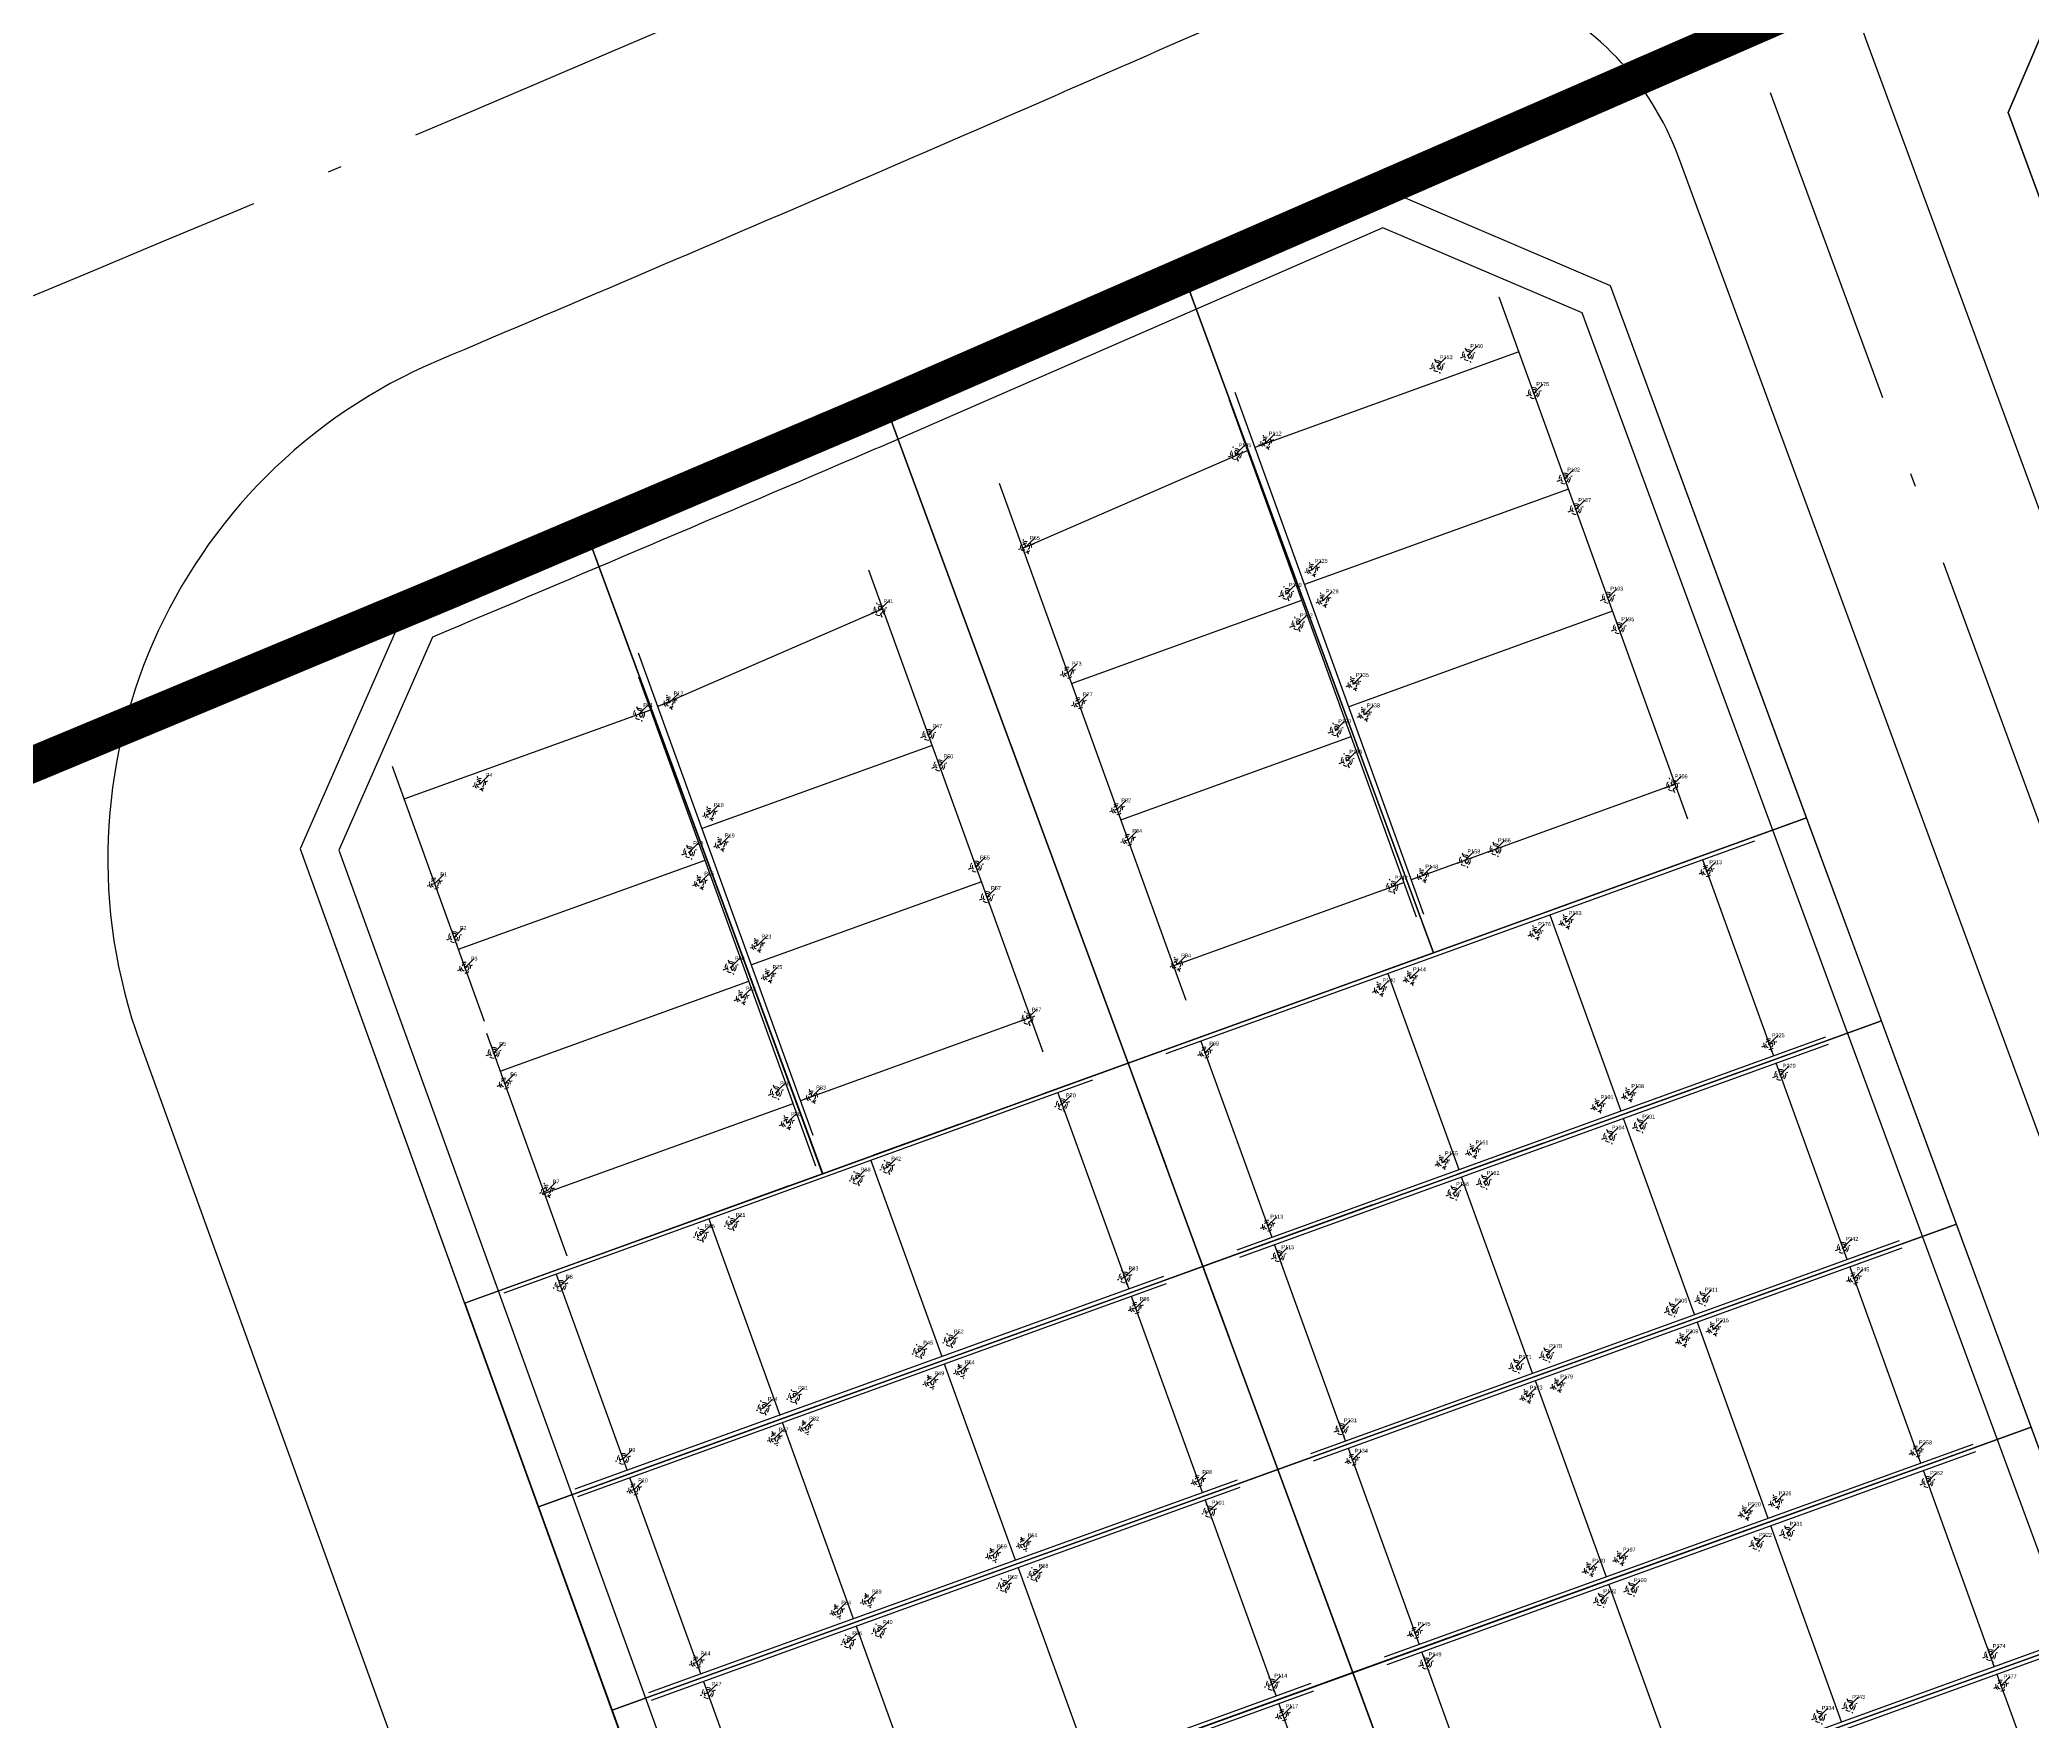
# Model space of a CAD drawing. Header units: millimetres. Extents: x 567980 to 569430, y 2065777 to 2066666.
# Drawn here: x 568618.1 to 568673.3, y 2066411.8 to 2066458.4 of the extents above; entities that cross this region are included whole.
import ezdxf
from ezdxf.enums import TextEntityAlignment as Align
from ezdxf.xclip import XClip

# ---------------------------------------------------------------- set-up
doc = ezdxf.new("R2010")
doc.units = ezdxf.units.MM
for name, pattern in [('ACAD_ISO10W100', [18.5, 12, -3, 0.5, -3]), ('CENTER', [3, 1.5, -0.5, 0.5, -0.5]), ('CENTER2', [1.125, 0.75, -0.125, 0.125, -0.125]), ('HIDDEN', [0.75, 0.5, -0.25]), ('Xref Grid (A1)$0$CENTER2', [1.125, 0.75, -0.125, 0.125, -0.125])]:
    doc.linetypes.add(name, pattern=pattern)
for name, color, linetype in [('01.AXIS', 160, 'CENTER2'), ('13.BEAM', 8, 'Continuous'), ('BoThamCo', 94, 'Continuous'), ('CDC.01.AXIS', 160, 'CENTER2'), ('ChiaLo', 128, 'CENTER'), ('datOlienke', 42, 'Continuous'), ('LogDg', 7, 'Continuous'), ('LoLK', 6, 'Continuous'), ('RANHGIOI', 2, 'HIDDEN'), ('TimDg', 222, 'Continuous'), ('ViaHeS', 32, 'Continuous'), ('Xref Grid (A1)$0$01.AXIS', 160, 'Xref Grid (A1)$0$CENTER2')]:
    doc.layers.add(name, color=color, linetype=linetype)
for name, color, linetype, lineweight in [('A-KY HIEU', 34, 'Continuous', 20), ('A-NET THAY', 125, 'Continuous', 18), ('A-TUONG', 255, 'Continuous', 35), ('boDnv', 54, 'Continuous', 25), ('E- RANH GIOI', 1, 'CENTER', 13), ('kata_text', 254, 'Continuous', 30)]:
    doc.layers.add(name, color=color, linetype=linetype, lineweight=lineweight)
doc.styles.add('kata_dim', font='vnrms.shx', dxfattribs={"width": 0.66, "oblique": 7})
doc.styles.add('kata_text', font='arial.ttf', dxfattribs={"width": 0.8})
doc.styles.add('rms', font='romans.shx', dxfattribs={"width": 0.7, "bigfont": 'vns.shx'})
doc.linetypes.add('ADL', pattern='A,0.125,-0.15,["++",rms,S=0.5,R=0,X=0,Y=-0.2245],-1.35,1.125', length=2.75)
doc.dimstyles.new('kata_dim_iso', dxfattribs={"dimtxt": 2.5, "dimasz": 1.5, "dimexe": 1.5, "dimexo": 2.5, "dimtad": 1, "dimdec": 0, "dimzin": 0, "dimdsep": 46, "dimtxsty": 'kata_dim', "dimblk": 'kata_block_ArchTick', "dimcen": 0.09, "dimdle": 1.2, "dimclrd": 8, "dimclre": 8, "dimclrt": 3, "dimadec": 0, "dimazin": 0, "dimtfac": 1, "dimtdec": 0, "dimtix": 1, "dimtofl": 0, "dimtmove": 0, "dimatfit": 3, "dimfxl": 3.75, "dimfxlon": 1, "dimtolj": 1, "dimtzin": 0, "dimarcsym": 0})

# ---------------------------------------------------------------- blocks, each defined once
blk = doc.blocks.new('NEN')
at = {"layer": 'boDnv', "color": 10, "linetype": 'ADL', "ltscale": 0.25}
blk.add_lwpolyline([(-56.445, 75.304, -0.001833), (-68.512, 70.181), (-71.102, 64.281), (-45.209, -7.309), (-39.721, -9.671), (-12.936, 1.999), (-10.394, 7.957), (-36.646, 79.167), (-42.166, 81.522), (-54.75, 76.037, -0.001474)], format="xyb", close=True, dxfattribs=at)
at = {"layer": 'BoThamCo'}
blk.add_lwpolyline([(-87.84, 49.551), (-67.003, -8.061, 1), (-63.711, -6.871), (-84.549, 50.741, 0.9989)], format="xyb", close=True, dxfattribs=at)
at = {"layer": 'ChiaLo', "ltscale": 5}
for points in [[(-47.688, 80.206), (-40.767, 61.434)], [(-55.952, 76.605), (-25.954, -4.764)], [(-64.24, 73.068), (-57.694, 55.312)], [(-30.423, 65.176), (-67.611, 51.725)], [(-28.347, 59.546), (-65.571, 46.083)], [(-26.272, 53.916), (-63.53, 40.441)], [(-24.196, 48.287), (-61.489, 34.798)], [(-22.121, 42.657), (-59.449, 29.156)]]:
    blk.add_lwpolyline(points, dxfattribs=at)
at = {"layer": 'datOlienke'}
blk.add_lwpolyline([(116.629, 151.829), (123.449, 149.355), (136.893, 122.474), (134.546, 116.004), (-8.125, 53.816), (-14.438, 56.509), (-24.839, 84.72), (-21.985, 91.41)], close=True, dxfattribs=at)
blk.add_lwpolyline([(-56.839, 76.223, -0.001888), (-69.267, 70.948), (-72.179, 64.317), (-46.002, -8.056), (-39.718, -10.761), (-12.172, 1.241), (-9.318, 7.93), (-35.857, 79.917), (-42.17, 82.611), (-55.15, 76.953, -0.001474)], format="xyb", close=True, dxfattribs=at)
at = {"layer": 'LogDg'}
for points in [[(34.296, -348.766, -0.124666), (14.114, -339.771, 0.262937), (-5.331, -336.771, -0.009345), (-40.959, -349.473), (-145.868, -384.68, 0.405257), (-155.456, -403.235), (-146.557, -432.72), (-158.046, -436.187), (-166.572, -407.936, 0.423227), (-185.704, -398.049), (-272.077, -427.035, 0.40652), (-277.181, -436.964), (-262.947, -483.397), (-271.552, -486.035), (-285.593, -440.232, 0.421949), (-295.787, -434.992), (-422.26, -477.436, 0.346831), (-427.684, -485.726), (-426.662, -497.249, 0.109851), (-417.21, -527.045), (-422.398, -530.058, -0.109851), (-432.639, -497.779), (-433.194, -491.512, 0.484967), (-443.708, -484.634), (-484.199, -498.222, 0.36701), (-492.228, -511.51), (-484.402, -560.012), (-490.326, -560.967), (-497.433, -516.92, 0.457512), (-512.889, -507.388), (-525.337, -511.314, 0.375227), (-533.554, -524.795, 0.049445), (-523.248, -562.118), (-518.404, -576.577), (-525.515, -578.96), (-530.307, -564.659, -0.044276), (-540.221, -530.036, 0.448349), (-555.614, -520.863), (-568.853, -525.038), (-576.072, -502.149), (-552.391, -494.681, 0.333336), (-544.003, -482.976), (-545.865, -397.305, 0.120559), (-569.998, -307.198), (-621.979, -219.712, 0.334943), (-635.359, -214.239), (-686.931, -227.855), (-689.803, -216.977), (-647.957, -205.93, 0.498191), (-640.704, -188.198), (-654.378, -165.183, -0.144979), (-668.853, -108.061), (-659.845, 118.23, 0.428088), (-671.924, 130.707), (-689.222, 130.58), (-689.305, 141.83), (-670.344, 141.969, 0.400474), (-658.442, 153.492), (-657.828, 168.904), (-656.06, 189.374), (-648.588, 188.728), (-650.341, 168.432), (-650.889, 154.678, 0.425345), (-638.921, 142.201), (-621.613, 142.328, 0.402651), (-609.707, 153.94), (-609.387, 163.859, -0.019867), (-608.227, 179.942), (-606.8, 192.652), (-600.838, 191.983), (-602.264, 179.273, 0.019867), (-603.39, 163.665), (-603.676, 154.802, 0.425871), (-591.594, 142.415), (-548.362, 142.733), (-548.28, 131.483), (-592.887, 131.155, 0.401789), (-604.791, 119.578), (-607.754, 35.571, -0.005984), (-607.983, 30.718, 0.462462), (-599.177, 22.287), (-555.377, 26.801), (-554.762, 20.832), (-603.242, 15.836, 0.355613), (-610.381, 8.689), (-613.794, -24.838, 0.475348), (-605.015, -33.606), (-508.268, -23.636, 0.016072), (-476.806, -19.368, 0.37392), (-470.138, -11.259), (-470.705, 9.348), (-464.707, 9.513), (-464.235, -7.648, 0.461916), (-454.747, -15.288), (-421.581, -8.993, 0.020567), (-382.015, 0.216), (-299.764, 22.963, 0.415004), (-292.798, 35.293), (-296.969, 50.218), (-285.412, 53.448), (-281.218, 38.439, 0.413423), (-268.921, 31.492), (-169.968, 58.858, 0.427702), (-164.496, 69.052), (-169.623, 84.754), (-163.92, 86.616), (-158.479, 69.956, 0.400853), (-148.742, 64.729), (-123.897, 71.6, 0.437327), (-113.795, 91.173), (-114.462, 93.013), (-128.551, 136.154), (-105.736, 143.605), (-91.769, 100.833), (-90.91, 98.466, 0.429754), (-70.957, 89.772, 0.001079), (-63.934, 92.766, 0.001474), (-62.342, 93.454), (-47.534, 99.909, 0.386536), (-43.126, 109.726), (-48.301, 125.574), (-42.598, 127.436), (-38.076, 113.59, 0.442444), (-27.275, 108.739), (111.617, 169.28, 0.414214), (115.754, 179.811), (109.361, 194.478), (114.861, 196.875), (121.255, 182.208, 0.414214), (131.785, 178.071), (252.97, 230.894), (276.872, 241.312), (291.579, 249.057, 0.419837), (295.267, 261.365), (290.95, 269.196), (301.459, 274.99), (306.058, 266.648, 0.408717), (318.136, 263.031), (326.546, 267.464), (332.148, 256.836), (324.233, 252.656, 0.419466), (320.555, 240.352), (397.092, 101.523, 0.433643), (408.413, 98.649), (440.787, 119.386), (444.023, 114.334), (410.428, 92.813, 0.395048), (407.737, 82.215), (451.056, 3.639, -0.005576), (472.219, -35.781, 0.422017), (490.066, -41.118), (502.995, -33.918), (514.672, -54.886), (500.295, -62.892, 0.404193), (495.052, -80.181), (502.502, -94.711), (491.824, -100.186), (485.095, -87.061, 0.424556), (467.192, -81.64), (316.164, -165.913), (307.211, -171.115, 0.396001), (304.075, -181.611), (326.147, -225.742), (318.098, -229.768), (296.726, -187.038, 0.432664), (285.552, -183.699), (178.072, -246.148, 0.389772), (174.86, -256.488), (194.1, -297.126), (188.677, -299.693), (170.231, -260.733, 0.439085), (158.982, -257.239), (145.496, -265.075, -0.013452), (97.701, -291.151, 0.262926), (86.853, -307.563, -0.162068), (76.015, -333.842, 0.270323), (72.318, -353.653), (79.981, -375.074), (57.383, -383.157), (49.72, -361.737, 0.270325), (34.296, -348.766)], [(-68.344, 77.848, 0.398827), (-76.611, 58.929), (-51.692, -9.967, 0.433046), (-40.973, -14.58), (-10.717, -1.397, 0.39741), (-6.406, 8.704), (-33.979, 83.495, 0.431261), (-44.682, 88.062), (-45.111, 87.874, -0.003775), (-68.344, 77.848)], [(-88.075, 49.466), (-67.238, -8.146, 1), (-63.476, -6.786), (-84.314, 50.826, 1), (-88.074, 49.462)]]:
    blk.add_lwpolyline(points, format="xyb", dxfattribs=at)
for points in [[(-6.653, 51.185), (136.874, 113.746, 0.429738), (140.832, 124.658), (126.05, 154.214, 0.398858), (115.699, 157.969), (-24.481, 96.867, 0.397369), (-28.79, 86.766), (-17.356, 55.751, 0.431261)], [(-73.815, -19.363), (-99.461, 51.545, 0.391769), (-117.565, 60.9), (-143.222, 53.805, 0.43702), (-148.612, 43.373), (-119.894, -36.029, 0.414214), (-109.65, -40.831), (-78.617, -29.607, 0.414214)]]:
    blk.add_lwpolyline(points, format="xyb", close=True, dxfattribs=at)
at = {"layer": 'LoLK'}
for points in [[(-10.525, 96.405), (-21.985, 91.41), (-24.839, 84.72), (-22.757, 79.074), (-6.129, 86.321)], [(-35.857, 79.917), (-42.17, 82.611), (-47.688, 80.206), (-40.767, 61.434), (-30.423, 65.176)], [(-28.347, 59.546), (-30.423, 65.176), (-40.767, 61.434), (-49.231, 58.373), (-47.155, 52.744)], [(-26.272, 53.916), (-28.347, 59.546), (-47.155, 52.744), (-45.08, 47.114)], [(-49.231, 58.373), (-57.694, 55.312), (-67.611, 51.725), (-65.571, 46.083), (-47.155, 52.744)], [(-24.196, 48.287), (-26.272, 53.916), (-45.08, 47.114), (-43.004, 41.484)], [(-47.155, 52.744), (-65.571, 46.083), (-63.53, 40.441), (-45.08, 47.114)], [(-22.121, 42.657), (-24.196, 48.287), (-43.004, 41.484), (-40.929, 35.854)], [(-45.08, 47.114), (-63.53, 40.441), (-61.489, 34.798), (-43.004, 41.484)], [(-20.045, 37.027), (-22.121, 42.657), (-40.929, 35.854), (-38.853, 30.225)], [(-43.004, 41.484), (-61.489, 34.798), (-59.449, 29.156), (-40.929, 35.854)]]:
    blk.add_lwpolyline(points, close=True, dxfattribs=at)
for points in [[(-47.688, 80.206), (-55.15, 76.953, -0.000701), (-55.952, 76.605), (-49.231, 58.373), (-40.767, 61.434)], [(-55.952, 76.605, -0.000774), (-56.839, 76.223, -0.001125), (-64.24, 73.068), (-57.694, 55.312), (-49.231, 58.373)], [(-64.24, 73.068, -0.000763), (-69.267, 70.948), (-72.179, 64.317), (-67.623, 51.721), (-57.694, 55.312)]]:
    blk.add_lwpolyline(points, format="xyb", close=True, dxfattribs=at)
at = {"layer": 'RANHGIOI', "color": 1, "ltscale": 9, "const_width": 1}
blk.add_lwpolyline([(460, -51.299, 0.006594), (435.293, -5.051), (303.078, 234.769), (284.672, 225.077), (-55.993, 76.586), (-56.839, 76.223, -0.005137), (-90.743, 62.093), (-377.217, -17.133, -0.020567), (-418.225, -26.678), (-463.443, -35.259, -0.021218), (-506.422, -41.541), (-623.638, -53.62), (-626.464, -70.884, 0.128574), (-620.42, -135.36), (-615.505, -148.86, 0.039408), (-607.143, -167.188), (-594.172, -190.555), (-547.57, -259.493, -0.11987), (-522.704, -326.397), (-507.917, -451.947), (-504.475, -473.277), (-499.271, -471.636), (-50.48, -321.024, 0.050684), (130.425, -239.135), (301.319, -139.843)], format="xyb", close=True, dxfattribs=at)
at = {"layer": 'RANHGIOI', "color": 5, "ltscale": 20, "const_width": 3}
blk.add_lwpolyline([(77.126, -402.722), (-90.743, 62.093)], dxfattribs=at)
at = {"layer": 'TimDg', "linetype": 'ACAD_ISO10W100', "ltscale": 0.75}
blk.add_lwpolyline([(-618.456, -41.023), (-507.652, -29.604, 0.021218), (-465.681, -23.47), (-420.462, -14.888, 0.020567), (-380.415, -5.567), (-94.607, 73.475, 0.005041), (-61.569, 87.252, 0.001474), (-59.945, 87.954), (279.472, 235.9), (307.904, 250.872)], format="xyb", dxfattribs=at)
for points in [[(80.71, -412.741), (34.278, -282.941), (-103.138, 96.993), (-128.229, 173.827)], [(-50.184, 141.003), (-36.235, 98.288), (0, 0)], [(170.944, 74.512), (-58.789, -25.625)], [(-69.233, -184.918), (-156.499, 56.358)]]:
    blk.add_lwpolyline(points, dxfattribs=at)
at = {"layer": 'ViaHeS', "elevation": 0}
blk.add_lwpolyline([(-483.362, -504.27), (-441.21, -490.124), (-436.029, -493.514), (-435.627, -498.044, 0.109851), (-424.993, -531.564), (-414.615, -525.539, -0.109851), (-423.674, -496.984), (-424.342, -489.445), (-420.001, -483.006), (-295.249, -441.14), (-289.043, -444.33), (-275.854, -487.354), (-258.645, -482.078), (-271.972, -438.601), (-268.698, -432.23), (-181.634, -403.012), (-172.975, -407.486), (-163.79, -437.92), (-140.813, -430.986), (-150.211, -399.847), (-145.597, -390.918), (-39.026, -355.153, 0.008545), (-6.235, -343.522, -0.249193), (12.375, -345.964, 0.09975), (30.772, -354.181, -0.256949), (45.215, -366.957), (51.733, -385.178), (85.63, -373.053), (79.112, -354.831, -0.256949), (82.174, -335.793, 0.136918), (92.607, -310.438, -0.249193), (103.308, -295.017, 0.012659), (148.511, -270.262), (162.157, -262.333), (168.62, -264.341), (185.966, -300.977), (196.811, -295.842), (179.033, -258.291), (181.216, -251.26), (287.384, -189.574), (293.944, -191.534), (314.073, -231.781), (330.172, -223.729), (309.538, -182.474), (311.625, -175.49), (319.134, -171.127), (408.277, -121.386), (412.274, -122.589), (434.351, -165.321), (442.347, -161.19), (420.137, -118.201), (421.38, -114.074), (470.335, -86.758), (479.641, -89.576), (486.485, -102.924), (507.841, -91.973), (500.499, -77.654), (503.421, -68.019), (517.591, -60.128), (500.076, -28.676), (486.971, -35.974), (477.625, -33.17, 0.0056), (456.311, 6.536), (412.324, 86.322), (414.12, 93.398), (444.832, 113.071), (439.977, 120.649), (409.766, 101.296), (403.142, 102.978), (327.714, 239.794), (330.524, 249.193), (334.945, 251.528), (323.749, 272.772), (318.926, 270.23), (309.354, 273.096), (306.713, 277.887), (285.696, 266.299), (288.11, 261.921), (285.295, 252.529), (274.271, 246.724), (129.387, 183.571), (122.806, 186.157), (117.612, 198.074), (106.611, 193.279), (111.806, 181.362), (109.22, 174.781), (26.33, 138.65), (-29.869, 114.154), (-36.004, 116.909), (-39.746, 128.368), (-51.153, 124.642), (-47.055, 112.092), (-50.086, 105.341), (-75.921, 94.08), (-84.511, 97.937), (-100.033, 145.467), (-134.254, 134.292), (-118.657, 86.529), (-123.231, 78.009), (-150.258, 70.535), (-156.629, 73.955), (-161.068, 87.547), (-172.475, 83.822), (-168.207, 70.753), (-171.474, 64.667), (-269.546, 37.545), (-275.711, 41.028), (-279.634, 55.063), (-302.748, 48.603), (-298.843, 34.63), (-302.316, 28.482), (-383.614, 5.999, -0.020567), (-422.7, -3.099), (-456.246, -9.465), (-461.296, -5.399), (-461.708, 9.595), (-473.703, 9.265), (-473.239, -7.637), (-478.028, -13.489, -0.015955), (-508.883, -17.667), (-606.147, -27.691), (-610.614, -23.229), (-607.49, 7.461), (-602.01, 12.947), (-554.455, 17.848), (-555.685, 29.785), (-600.448, 25.172), (-605.043, 29.645, 0.007073), (-604.756, 35.466), (-601.912, 116.095), (-594.665, 123.142), (-548.221, 123.483), (-548.421, 150.733), (-593.42, 150.402), (-600.493, 157.35, -0.027886), (-599.283, 178.939), (-597.857, 191.648), (-609.782, 192.987), (-611.208, 180.277, 0.019867), (-612.385, 163.955), (-612.597, 157.389), (-619.823, 150.342), (-639.316, 150.198), (-646.998, 158.133), (-646.598, 168.196), (-644.852, 188.405), (-659.796, 189.697), (-661.572, 169.14), (-662.014, 158.023), (-670.332, 149.97), (-689.364, 149.83), (-689.163, 122.58), (-671.417, 122.71), (-663.736, 114.776), (-672.6, -107.912, 0.144979), (-657.602, -167.099), (-644.687, -188.836), (-648.335, -197.756), (-691.845, -209.242), (-684.889, -235.59), (-633.86, -222.118), (-622.039, -226.953), (-573.255, -309.058, -0.120474), (-549.614, -397.387), (-547.842, -478.902), (-555.298, -489.306), (-577.876, -496.427), (-567.048, -530.76), (-552.743, -526.248), (-543.713, -531.719, 0.042979), (-533.836, -565.928), (-529.071, -580.151), (-514.848, -575.386), (-519.719, -560.846, -0.045576), (-529.315, -527.166), (-523.005, -516.87), (-508.247, -512.215), (-500.456, -517.02), (-493.287, -561.445), (-481.44, -559.534), (-488.883, -513.408), (-483.362, -504.27)], format="xyb", dxfattribs=at)
at = {"layer": 'ViaHeS'}
blk.add_lwpolyline([(116.629, 151.829), (123.449, 149.355), (136.893, 122.474), (134.546, 116.004), (-8.125, 53.816), (-14.438, 56.509), (-24.839, 84.72), (-21.985, 91.41)], close=True, dxfattribs=at)
blk.add_lwpolyline([(-56.839, 76.223, -0.001888), (-69.267, 70.948), (-72.179, 64.317), (-46.002, -8.056), (-39.718, -10.761), (-12.172, 1.241), (-9.318, 7.93), (-35.857, 79.917), (-42.17, 82.611), (-55.15, 76.953, -0.001474)], format="xyb", close=True, dxfattribs=at)
blk = doc.blocks.new('NEN IO1')
at = {"layer": 'datOlienke'}
blk.add_lwpolyline([(-82.941, 18.475, -0.001888), (-82.207, 4.994), (-76.962, 0), (0, 0), (4.681, 4.99), (2.763, 34.975), (-2.556, 39.934), (-79.278, 39.462), (-83.958, 34.441), (-83.053, 20.312, -0.001474)], format="xyb", close=True, dxfattribs=at)
at = {"layer": 'LoLK'}
for points in [[(-79.278, 39.462), (-83.958, 34.441), (-83.574, 28.435), (-63.567, 28.559), (-63.567, 39.559)], [(-57.567, 39.596), (-63.567, 39.559), (-63.567, 28.559), (-63.567, 19.558), (-57.567, 19.595)], [(-51.567, 39.633), (-57.567, 39.596), (-57.567, 19.595), (-51.567, 19.632)], [(-45.567, 39.67), (-51.567, 39.633), (-51.567, 19.632), (-45.567, 19.669)], [(-39.567, 39.707), (-45.567, 39.67), (-45.567, 19.669), (-39.567, 19.706)], [(-33.567, 39.744), (-39.567, 39.707), (-39.567, 19.706), (-33.567, 19.743)], [(-63.567, 19.558), (-63.567, 10.558), (-63.567, 0.012), (-57.567, 0.012), (-57.567, 19.595)], [(-57.567, 19.595), (-57.567, 0.012), (-51.567, 0.012), (-51.567, 19.632)], [(-51.567, 19.632), (-51.567, 0.012), (-45.567, 0.012), (-45.567, 19.669)], [(-45.567, 19.669), (-45.567, 0.012), (-39.567, 0.012), (-39.567, 19.706)]]:
    blk.add_lwpolyline(points, close=True, dxfattribs=at)
for points in [[(-83.574, 28.435), (-83.053, 20.312, -0.000701), (-82.998, 19.439), (-63.567, 19.558), (-63.567, 28.559)], [(-82.998, 19.439, -0.000774), (-82.941, 18.475, -0.001125), (-82.491, 10.442), (-63.567, 10.558), (-63.567, 19.558)], [(-82.491, 10.442, -0.000763), (-82.207, 4.994), (-76.962, 0), (-63.567, 0), (-63.567, 10.558)]]:
    blk.add_lwpolyline(points, format="xyb", close=True, dxfattribs=at)
blk = doc.blocks.new('A$C758D662A')
at = {"linetype": 'HIDDEN', "ltscale": 500}
for radius in [300, 200]:
    blk.add_circle((0, 0), radius, dxfattribs=at)
at = {"layer": 'CDC.01.AXIS', "ltscale": 200}
for p, q in [((437, 0), (-437, 0)), ((0, 437), (0, -437))]:
    blk.add_line(p, q, dxfattribs=at)
blk = doc.blocks.new('A3 - 2')
at = {"layer": '01.AXIS', "ltscale": 500}
for p, q in [((0.11, -1.086), (0.11, -15.297)), ((6.89, -1.086), (6.89, -15.297)), ((6.95, -2.11), (0.11, -2.11)), ((6.89, -6.11), (0.11, -6.11)), ((6.89, -10.13), (0.11, -10.13))]:
    blk.add_line(p, q, dxfattribs=at)
blk.add_lwpolyline([(6.89, -14.153), (0.11, -13.724)], dxfattribs=at)
at = {"yscale": 0.0005, "zscale": 0.0005}
for p, xscale in [((0.45, -2.11), 0.0005), ((6.8, -2.11), -0.0005), ((0.45, -5.66), 0.0005), ((6.89, -5.66), -0.0005), ((0.45, -6.56), 0.0005), ((6.89, -6.56), -0.0005), ((0.45, -9.54), 0.0005), ((6.89, -9.54), -0.0005), ((0.45, -10.44), 0.0005), ((6.89, -10.44), -0.0005), ((0.45, -13.725), 0.0005), ((6.79, -14.15), -0.0005)]:
    blk.add_blockref('A$C758D662A', p, dxfattribs=dict(at, xscale=xscale))
blk = doc.blocks.new('A7 - 2')
at = {"layer": '01.AXIS', "ltscale": 500}
for p, q in [((0.11, -1.086), (0.11, -16.466)), ((7.89, -1.086), (7.89, -16.466)), ((7.95, -2.11), (0.11, -2.11)), ((7.89, -7.21), (0.11, -7.21)), ((7.89, -10.81), (0.11, -10.81)), ((7.89, -14.85), (0.11, -14.85))]:
    blk.add_line(p, q, dxfattribs=at)
at = {"layer": '13.BEAM', "ltscale": 500}
blk.add_line((0.558, -15.011), (0.557, -15.011), dxfattribs=at)
at = {"yscale": 0.0005, "zscale": 0.0005}
for p, xscale in [((0.45, -2.11), 0.0005), ((7.8, -2.11), -0.0005), ((7.89, -6.71), -0.0005), ((7.89, -7.61), -0.0005), ((0.45, -10.22), 0.0005), ((7.89, -10.22), -0.0005), ((0.45, -11.12), 0.0005), ((7.89, -11.12), -0.0005), ((7.89, -13.64), -0.0005), ((0.45, -14.873), 0.0005)]:
    blk.add_blockref('A$C758D662A', p, dxfattribs=dict(at, xscale=xscale))
for p, xscale, rotation in [((1.69, -2.11), -0.0005, 90), ((2.59, -2.11), -0.0005, 90), ((0.45, -6.86), 0.0005, 90.00000000000001), ((0.45, -7.76), 0.0005, 90.00000000000001), ((5.63, -15.25), -0.0005, 90), ((6.53, -15.25), -0.0005, 90)]:
    blk.add_blockref('A$C758D662A', p, dxfattribs=dict(at, xscale=xscale, rotation=rotation))
blk = doc.blocks.new('A3.1 - 2')
at = {"layer": '01.AXIS', "ltscale": 500}
for p, q in [((0.11, -1.086), (0.11, -16.322)), ((6.89, -1.086), (6.89, -16.322)), ((6.94, -2.11), (0.11, -2.11)), ((6.89, -6.41), (0.11, -6.41)), ((6.89, -10.43), (0.11, -10.43))]:
    blk.add_line(p, q, dxfattribs=at)
blk.add_lwpolyline([(6.89, -14.41), (0.11, -14.84)], dxfattribs=at)
at = {"yscale": 0.0005, "zscale": 0.0005}
for p, xscale in [((0.45, -2.11), 0.0005), ((6.79, -2.11), -0.0005), ((0.45, -5.82), 0.0005), ((6.89, -5.82), -0.0005), ((0.45, -6.72), 0.0005), ((6.89, -6.72), -0.0005), ((0.45, -9.84), 0.0005), ((6.89, -9.845), -0.0005), ((0.45, -10.74), 0.0005), ((6.89, -10.745), -0.0005), ((6.793, -14.42), -0.0005), ((0.45, -14.856), 0.0005)]:
    blk.add_blockref('A$C758D662A', p, dxfattribs=dict(at, xscale=xscale))
blk = doc.blocks.new('A2 - 2')
at = {"layer": '01.AXIS', "ltscale": 500}
for p, q in [((0.11, -0.262), (0.11, -14.667)), ((7.435, -0.255), (7.435, -6.817)), ((7.488, -2.11), (0.11, -2.11)), ((7.435, -5.71), (0.11, -5.71)), ((7.375, -7.157), (7.375, -14.667)), ((7.375, -9.28), (0.11, -9.28)), ((7.375, -13.71), (0.11, -13.71))]:
    blk.add_line(p, q, dxfattribs=at)
at = {"yscale": 0.0005000000000000009, "zscale": 0.0005000000000000009, "rotation": 270}
for p, xscale in [((0.45, -1.66), -0.0005000000000000009), ((0.45, -2.56), 0.0005000000000000009), ((0.45, -5.349), -0.0005000000000000009), ((7.435, -5.349), -0.0005000000000000009), ((0.45, -6.249), 0.0005000000000000009), ((7.435, -6.249), 0.0005000000000000009), ((0.45, -8.739), -0.0005000000000000009), ((7.375, -8.739), -0.0005000000000000009), ((0.45, -9.639), 0.0005000000000000009), ((7.375, -9.639), 0.0005000000000000009), ((0.45, -13.71), 0.0005000000000000009)]:
    blk.add_blockref('A$C758D662A', p, dxfattribs=dict(at, xscale=xscale))
at = {"xscale": -0.0005, "yscale": 0.0005, "zscale": 0.0005}
for p in [(7.345, -2.155), (7.375, -11.22), (5.254, -13.384)]:
    blk.add_blockref('A$C758D662A', p, dxfattribs=at)
blk = doc.blocks.new('pile Plan')
at = {"xscale": 0.5, "yscale": 0.5, "zscale": 0.5}
for p in [(340, 14779), (5440.000004, 14779), (340, 9630), (5440.000004, 9630), (340, 8730), (5440.000004, 8730), (340, 5040), (5440.000004, 5040), (340, 4140), (5440.000004, 4140), (340, -1), (5440.000004, -1)]:
    blk.add_blockref('A$C758D662A', p, dxfattribs=at)
blk = doc.blocks.new('A1 - 2')
at = {"layer": 'Xref Grid (A1)$0$01.AXIS', "ltscale": 500}
for p, q in [((0.11, -1.086), (0.11, -18.434)), ((5.89, -1.086), (5.89, -18.434)), ((0.11, -2.11), (5.89, -2.11)), ((0.11, -7.62), (5.89, -7.62)), ((0.11, -12.39), (5.89, -12.39)), ((0.11, -16.89), (5.89, -16.89))]:
    blk.add_line(p, q, dxfattribs=at)
at = {"xscale": 0.001, "yscale": 0.001, "zscale": 0.001}
blk.add_blockref('pile Plan', (0.11, -16.89), dxfattribs=at)
blk = doc.blocks.new('A5 - 2')
at = {"layer": 'Xref Grid (A1)$0$01.AXIS', "ltscale": 500}
for p, q in [((0.11, -1.086), (0.11, -18.434)), ((5.89, -1.086), (5.89, -18.434)), ((0.11, -2.11), (5.89, -2.11)), ((0.11, -7.62), (5.89, -7.62)), ((0.11, -12.39), (5.89, -12.39)), ((0.11, -16.89), (5.89, -16.89))]:
    blk.add_line(p, q, dxfattribs=at)
at = {"xscale": 0.001, "yscale": 0.001, "zscale": 0.001}
blk.add_blockref('pile Plan', (0.11, -16.89), dxfattribs=at)
blk = doc.blocks.new('a5 sao - 2')
at = {"layer": 'Xref Grid (A1)$0$01.AXIS', "ltscale": 500}
for p, q in [((-5.89, -1.086), (-5.89, -18.434)), ((-0.11, -1.086), (-0.11, -18.434)), ((-5.89, -2.11), (-0.11, -2.11)), ((-5.89, -7.62), (-0.11, -7.62)), ((-5.89, -12.39), (-0.11, -12.39)), ((-5.89, -16.89), (-0.11, -16.89))]:
    blk.add_line(p, q, dxfattribs=at)
at = {"xscale": 0.001, "yscale": 0.001, "zscale": 0.001}
blk.add_blockref('pile Plan', (-5.89, -16.89), dxfattribs=at)
blk = doc.blocks.new('a1 sao - 2')
at = {"layer": 'Xref Grid (A1)$0$01.AXIS', "ltscale": 500}
for p, q in [((0.11, -1.086), (0.11, -18.434)), ((5.89, -1.086), (5.89, -18.434)), ((0.11, -2.11), (5.89, -2.11)), ((0.11, -7.62), (5.89, -7.62)), ((0.11, -12.39), (5.89, -12.39)), ((0.11, -16.89), (5.89, -16.89))]:
    blk.add_line(p, q, dxfattribs=at)
at = {"xscale": 0.001, "yscale": 0.001, "zscale": 0.001}
blk.add_blockref('pile Plan', (0.11, -16.89), dxfattribs=at)
blk = doc.blocks.new('NEN H01')
at = {"layer": 'datOlienke'}
blk.add_lwpolyline([(-2.11, 40), (3.153, 35.007), (4.737, 4.993), (0, 0), (-155.636, 0), (-160.347, 4.992), (-158.608, 35.008), (-153.319, 40)], close=True, dxfattribs=at)
at = {"layer": 'LoLK'}
blk.add_lwpolyline([(-140.818, 40), (-153.319, 40), (-158.608, 35.008), (-158.956, 29), (-140.818, 29)], close=True, dxfattribs=at)
blk = doc.blocks.new('T2 CUM A7')
at = {"layer": '01.AXIS', "ltscale": 500}
for p, q in [((0.11, 0.914), (0.11, -14.466)), ((7.89, 0.914), (7.89, -14.466)), ((8.11, 0.914, 0), (8.11, -14.322, 0)), ((14.89, 0.914, 0), (14.89, -14.322, 0)), ((19.11, 0.914, 0), (19.11, -13.297, 0)), ((25.89, 0.914, 0), (25.89, -13.297, 0)), ((26.11, 0.914, 0), (26.11, -13.543, 0)), ((33.89, 0.914, 0), (33.89, -13.543, 0)), ((0.05, -0.11), (7.89, -0.11)), ((14.94, -0.11, 0), (8.11, -0.11, 0)), ((19.05, -0.11, 0), (25.89, -0.11, 0)), ((26.11, -0.11, 0), (33.89, -0.11, 0)), ((26.11, -3.71, 0), (33.89, -3.71, 0)), ((14.89, -4.41, 0), (8.11, -4.41, 0)), ((19.11, -4.11, 0), (25.89, -4.11, 0)), ((0.11, -5.21), (7.89, -5.21)), ((26.11, -7.28, 0), (33.89, -7.28, 0)), ((19.11, -8.13, 0), (25.89, -8.13, 0)), ((0.11, -8.81), (7.89, -8.81)), ((14.89, -8.43, 0), (8.11, -8.43, 0)), ((30.014, -11.32, 0), (33.89, -11.32, 0)), ((26.11, -11.7, 0), (29.38, -11.7, 0)), ((0.11, -12.85), (7.89, -12.85))]:
    blk.add_line(p, q, dxfattribs=at)
at = {"layer": '01.AXIS', "ltscale": 500, "elevation": 0}
for points in [[(19.11, -12.153), (25.89, -11.724)], [(14.89, -12.41), (8.11, -12.84)]]:
    blk.add_lwpolyline(points, dxfattribs=at)
at = {"layer": '13.BEAM', "ltscale": 500}
blk.add_line((7.442, -13.011), (7.443, -13.011), dxfattribs=at)
at = {"yscale": 0.0005, "zscale": 0.0005}
for p, xscale in [((26.45, 0.34), 0.0005), ((33.85, 0.34), 0.0005), ((0.2, -0.11), 0.0005), ((7.55, -0.11), -0.0005), ((8.45, -0.11, 0), 0.0005), ((14.79, -0.11, 0), -0.0005), ((19.2, -0.11, 0), 0.0005), ((25.55, -0.11, 0), -0.0005), ((30.17, -0.11, 0), 0.0005), ((26.45, -0.56), 0.0005), ((33.85, -0.56), 0.0005), ((26.45, -3.32), 0.0005), ((33.89, -3.32), 0.0005), ((8.45, -3.82, 0), 0.0005), ((14.89, -3.82, 0), -0.0005), ((19.11, -3.66, 0), 0.0005), ((25.55, -3.66, 0), -0.0005), ((19.11, -4.56, 0), 0.0005), ((25.55, -4.56, 0), -0.0005), ((26.45, -4.22), 0.0005), ((33.89, -4.22), 0.0005), ((0.11, -4.71), 0.0005), ((8.45, -4.72, 0), 0.0005), ((14.89, -4.72, 0), -0.0005), ((0.11, -5.61), 0.0005), ((26.45, -6.87), 0.0005), ((33.89, -6.87, 0), 0.0005), ((8.45, -7.84, 0), 0.0005), ((14.89, -7.845, 0), -0.0005), ((19.11, -7.54, 0), 0.0005), ((25.55, -7.54, 0), -0.0005), ((26.45, -7.77), 0.0005), ((33.89, -7.77, 0), 0.0005), ((0.11, -8.22), 0.0005), ((7.55, -8.22), -0.0005), ((19.11, -8.44, 0), 0.0005), ((25.55, -8.44, 0), -0.0005), ((8.45, -8.74, 0), 0.0005), ((14.89, -8.745, 0), -0.0005), ((0.11, -9.12), 0.0005), ((7.55, -9.12), -0.0005), ((33.89, -9.267), 0.0005), ((26.45, -11.25, 0), 0.0005), ((0.11, -11.64), 0.0005), ((25.55, -11.725, 0), -0.0005), ((31.457, -11.32, 0), 0.0005), ((32.357, -11.32, 0), 0.0005), ((19.21, -12.15, 0), 0.0005), ((26.45, -12.15, 0), 0.0005), ((7.55, -12.873), -0.0005), ((8.45, -12.856, 0), 0.0005), ((14.793, -12.42, 0), -0.0005)]:
    blk.add_blockref('A$C758D662A', p, dxfattribs=dict(at, xscale=xscale))
at = {"yscale": 0.0005, "zscale": 0.0005, "rotation": 270}
for p, xscale in [((5.41, -0.11), 0.0005), ((6.31, -0.11), 0.0005), ((7.55, -4.86), -0.0005), ((7.55, -5.76), -0.0005), ((1.47, -13.25), 0.0005), ((2.37, -13.25), 0.0005)]:
    blk.add_blockref('A$C758D662A', p, dxfattribs=dict(at, xscale=xscale))
blk = doc.blocks.new('kata_block_ArchTick')
at = {"color": 8}
blk.add_line((1, 0), (-1, 0), dxfattribs=at)
at = {"color": 8, "const_width": 0.15}
blk.add_lwpolyline([(-0.5, -0.5), (0.5, 0.5)], dxfattribs=at)
blk = doc.blocks.new('A$C33BC4D2A')
at = {"layer": 'A-KY HIEU', "color": 0, "const_width": 1.022}
blk.add_lwpolyline([(14.345, -292.097), (14.345, -4.903), (414.985, -4.903), (414.985, -292.097)], close=True, dxfattribs=at)
at = {"layer": 'Defpoints', "color": 125}
blk.add_lwpolyline([(0, -297), (420, -297), (420, 0), (0, 0)], close=True, dxfattribs=at)
blk = doc.blocks.new('*U58')
at = {"color": 0, "ltscale": 0.8, "style": 'kata_text', "width": 0.8, "flags": 1}
blk.add_attdef('CHU_THICH', text='', height=2.2, dxfattribs=at).set_placement((0, 0), align=Align.MIDDLE_CENTER)
at = {"color": 0, "ltscale": 0.8, "style": 'kata_text', "width": 0.8}
blk.add_attdef('TEN', text='', height=2.2, dxfattribs=at).set_placement((5, 5), align=Align.MIDDLE_CENTER)
at = {"layer": 'Defpoints'}
blk.add_leader([(0, 0), (5, 5)], dimstyle='kata_dim_iso', override={"dimasz": 0.6, "dimgap": 0.625, "dimtad": 0}, dxfattribs=at)
blk = doc.blocks.new('A$C1AAD29DE')
at = {"layer": 'kata_text', "xscale": 50, "yscale": 50, "zscale": 50}
for p, values in [((28728, 12034, 0), {'TEN': 'P153'}), ((29578, 12342, 0), {'TEN': 'P160'}), ((31411, 11286, 0), {'TEN': 'P175'}), ((23970, 9911, 0), {'TEN': 'P112'}), ((23127, 9588, 0), {'TEN': 'P105'}), ((32271, 8909, 0), {'TEN': 'P182'}), ((32578, 8060, 0), {'TEN': 'P187'}), ((17290, 7011, 0), {'TEN': 'P65'}), ((25251, 6370, 0), {'TEN': 'P125'}), ((13215, 5250, 0), {'TEN': 'P41'}), ((24531, 5704, 0), {'TEN': 'P119'}), ((25558, 5521, 0), {'TEN': 'P128'}), ((33469, 5597, 0), {'TEN': 'P193'}), ((24838, 4855, 0), {'TEN': 'P122'}), ((33776, 4748, 0), {'TEN': 'P195'}), ((18453, 3511, 0), {'TEN': 'P73'}), ((26397, 3199, 0), {'TEN': 'P135'}), ((7378, 2685, 0), {'TEN': 'P12'}), ((18760, 2662, 0), {'TEN': 'P77'}), ((6534, 2363, 0), {'TEN': 'P11'}), ((25903, 1911, 0), {'TEN': 'P130'}), ((26704, 2350, 0), {'TEN': 'P138'}), ((14575, 1783, 0), {'TEN': 'P47'}), ((14882, 934, 0), {'TEN': 'P50'}), ((26210, 1062, 0), {'TEN': 'P133'}), ((2112, 417, 0), {'TEN': 'P4'}), ((35261, 377, 0), {'TEN': 'P206'}), ((19827, -287, 0), {'TEN': 'P82'}), ((8499, -415, 0), {'TEN': 'P18'}), ((8806, -1264, 0), {'TEN': 'P19'}), ((20134, -1136, 0), {'TEN': 'P84'}), ((30345, -1401, 0), {'TEN': 'P166'}), ((7923, -1477, 0), {'TEN': 'P13'}), ((15899, -1878, 0), {'TEN': 'P55'}), ((29496, -1708, 0), {'TEN': 'P158'}), ((849, -2349, 0), {'TEN': 'P1'}), ((8230, -2326, 0), {'TEN': 'P15'}), ((27476, -2439, 0), {'TEN': 'P142'}), ((28326, -2131, 0), {'TEN': 'P148'}), ((36220, -2008, 0), {'TEN': 'P213'}), ((16206, -2727, 0), {'TEN': 'P57'}), ((32313, -3421, 0), {'TEN': 'P183'}), ((1389, -3840, 0), {'TEN': 'P2'}), ((9823, -4076, 0), {'TEN': 'P23'}), ((31463, -3728, 0), {'TEN': 'P176'}), ((1696, -4690, 0), {'TEN': 'P3'}), ((9080, -4676, 0), {'TEN': 'P20'}), ((21494, -4602, 0), {'TEN': 'P94'}), ((10130, -4925, 0), {'TEN': 'P25'}), ((27982, -4987, 0), {'TEN': 'P144'}), ((9387, -5525, 0), {'TEN': 'P22'}), ((27133, -5294, 0), {'TEN': 'P140'}), ((17333, -6107, 0), {'TEN': 'P67'}), ((37960, -6820, 0), {'TEN': 'P225'}), ((2489, -7059, 0), {'TEN': 'P5'}), ((22274, -7052, 0), {'TEN': 'P99'}), ((2797, -7909, 0), {'TEN': 'P6'}), ((38267, -7669, 0), {'TEN': 'P229'}), ((10339, -8157, 0), {'TEN': 'P28'}), ((11342, -8274, 0), {'TEN': 'P33'}), ((18291, -8492, 0), {'TEN': 'P70'}), ((33204, -8540, 0), {'TEN': 'P191'}), ((34053, -8233, 0), {'TEN': 'P198'}), ((10646, -9006, 0), {'TEN': 'P30'}), ((34360, -9082, 0), {'TEN': 'P201'}), ((33511, -9389, 0), {'TEN': 'P194'}), ((13433, -10249, 0), {'TEN': 'P42'}), ((28873, -10106, 0), {'TEN': 'P155'}), ((29722, -9799, 0), {'TEN': 'P161'}), ((12583, -10557, 0), {'TEN': 'P38'}), ((30029, -10648, 0), {'TEN': 'P162'}), ((3972, -10892, 0), {'TEN': 'P7'}), ((29180, -10956, 0), {'TEN': 'P156'}), ((9102, -11816, 0), {'TEN': 'P21'}), ((24015, -11864, 0), {'TEN': 'P113'}), ((8253, -12123, 0), {'TEN': 'P16'}), ((40008, -12481, 0), {'TEN': 'P242'}), ((24322, -12713, 0), {'TEN': 'P115'}), ((4345, -13536, 0), {'TEN': 'P8'}), ((20031, -13304, 0), {'TEN': 'P83'}), ((40315, -13330, 0), {'TEN': 'P245'}), ((20338, -14154, 0), {'TEN': 'P86'}), ((36101, -13894, 0), {'TEN': 'P211'}), ((35252, -14201, 0), {'TEN': 'P205'}), ((15173, -15062, 0), {'TEN': 'P52'}), ((35559, -15050, 0), {'TEN': 'P209'}), ((36408, -14743, 0), {'TEN': 'P215'}), ((14324, -15369, 0), {'TEN': 'P45'}), ((30921, -15768, 0), {'TEN': 'P171'}), ((31770, -15460, 0), {'TEN': 'P178'}), ((14631, -16218, 0), {'TEN': 'P49'}), ((15480, -15911, 0), {'TEN': 'P54'}), ((32077, -16310, 0), {'TEN': 'P179'}), ((10842, -16628, 0), {'TEN': 'P31'}), ((31228, -16617, 0), {'TEN': 'P173'}), ((9993, -16935, 0), {'TEN': 'P24'}), ((11149, -17477, 0), {'TEN': 'P32'}), ((10300, -17784, 0), {'TEN': 'P27'}), ((26062, -17525, 0), {'TEN': 'P131'}), ((6086, -18348, 0), {'TEN': 'P9'}), ((26370, -18374, 0), {'TEN': 'P134'}), ((42055, -18142, 0), {'TEN': 'P258'}), ((22079, -18966, 0), {'TEN': 'P98'}), ((42363, -18991, 0), {'TEN': 'P262'}), ((6393, -19197, 0), {'TEN': 'P10'}), ((38148, -19555, 0), {'TEN': 'P226'}), ((22386, -19815, 0), {'TEN': 'P101'}), ((37299, -19862, 0), {'TEN': 'P220'}), ((17221, -20723, 0), {'TEN': 'P64'}), ((37606, -20712, 0), {'TEN': 'P222'}), ((38455, -20404, 0), {'TEN': 'P231'}), ((16371, -21030, 0), {'TEN': 'P59'}), ((33817, -21122, 0), {'TEN': 'P197'}), ((16678, -21879, 0), {'TEN': 'P62'}), ((17528, -21572, 0), {'TEN': 'P68'}), ((32968, -21429, 0), {'TEN': 'P190'}), ((12890, -22289, 0), {'TEN': 'P39'}), ((33275, -22278, 0), {'TEN': 'P192'}), ((34125, -21971, 0), {'TEN': 'P199'}), ((12041, -22596, 0), {'TEN': 'P34'}), ((12348, -23445, 0), {'TEN': 'P36'}), ((13197, -23138, 0), {'TEN': 'P40'}), ((28110, -23186, 0), {'TEN': 'P145'}), ((8133, -24009, 0), {'TEN': 'P14'}), ((28417, -24035, 0), {'TEN': 'P149'}), ((44103, -23803, 0), {'TEN': 'P274'}), ((24126, -24627, 0), {'TEN': 'P114'}), ((44410, -24653, 0), {'TEN': 'P277'}), ((8440, -24859, 0), {'TEN': 'P17'}), ((40196, -25216, 0), {'TEN': 'P243'}), ((24434, -25476, 0), {'TEN': 'P117'}), ((39347, -25524, 0), {'TEN': 'P234'})]:
    blk.add_blockref('*U58', p, dxfattribs=at).add_auto_attribs(values)

msp = doc.modelspace()

# ---------------------------------------------------------------- linework, layer by layer
at = {"layer": 'Defpoints', "color": 1, "ltscale": 9, "const_width": 1}
msp.add_lwpolyline([(568982.152, 2066596.774), (568641.488, 2066448.283), (568640.642, 2066447.92, -0.005137), (568606.738, 2066433.79), (568320.264, 2066354.564, -0.020567), (568279.256, 2066345.02), (568234.037, 2066336.438, -0.021218), (568191.058, 2066330.157), (568073.843, 2066318.077), (568071.016, 2066300.813, 0.128574), (568077.06, 2066236.337), (568081.976, 2066222.838, 0.039408), (568090.337, 2066204.509), (568103.308, 2066181.143), (568149.911, 2066112.204, -0.11987), (568174.777, 2066045.3), (568189.564, 2065919.75), (568193.006, 2065898.42), (568198.209, 2065900.061), (568647.001, 2066050.673, 0.050684), (568827.906, 2066132.562), (568998.799, 2066231.855)], format="xyb", dxfattribs=at)

# ---------------------------------------------------------------- next in the draw order: block references
at = {"layer": 'boDnv', "extrusion": (-2.4685e-06, 4.62064e-06, 1)}
ref = msp.add_blockref('NEN', (568697.481, 2066371.697, 8.143), dxfattribs=at)
XClip(ref).set_block_clipping_path([(-95.7748162709, -416.20828746), (591.9650857092, 169.550739368)])

# ---------------------------------------------------------------- next in the draw order: block references
at = {"layer": 'A-NET THAY', "extrusion": (-2.4685e-06, 4.62064e-06, 1), "xscale": -1}
for name, p, rotation in [('A7 - 2', (568656.714, 2066433.132, 8.143), 199.8842788561393), ('A3 - 2', (568639.786, 2066427.009, 8.143), 199.8842788561393), ('a1 sao - 2', (568648.25, 2066430.071, 8.143), 109.8842788561393), ('a5 sao - 2', (568654.372, 2066413.144, 8.143), 109.8842788561393), ('A5 - 2', (568652.332, 2066418.786, 8.143), 289.8842788561394), ('a1 sao - 2', (568656.413, 2066407.501, 8.143), 109.8842788561393), ('A1 - 2', (568656.413, 2066407.501, 8.143), 289.8842788561394)]:
    msp.add_blockref(name, p, dxfattribs=dict(at, rotation=rotation))
at = {"layer": 'A-NET THAY', "extrusion": (-2.4685e-06, 4.62064e-06, 1)}
for name, p, rotation in [('A3.1 - 2', (568656.714, 2066433.132, 8.143), 199.8842788561392), ('A2 - 2', (568639.786, 2066427.009, 8.143), 199.8842788561392), ('a5 sao - 2', (568650.291, 2066424.428, 8.143), 109.8842788561393), ('A1 - 2', (568648.25, 2066430.071, 8.143), 289.8842788561394), ('a1 sao - 2', (568656.413, 2066407.501, 8.143), 109.8842788561393), ('A5 - 2', (568652.332, 2066418.786, 8.143), 289.8842788561394)]:
    msp.add_blockref(name, p, dxfattribs=dict(at, rotation=rotation))
at = {"layer": 'A-TUONG', "extrusion": (-2.4685e-06, 4.62064e-06, 1), "xscale": -1, "rotation": 293.5516717765113}
msp.add_blockref('T2 CUM A7', (568699.907, 2066433.385, 8.143), dxfattribs=at)
at = {"layer": 'E- RANH GIOI', "extrusion": (-2.4685e-06, 4.62064e-06, 1), "xscale": 2.114336868039268, "yscale": 2.114336868039268, "zscale": 2.114336868039268}
msp.add_blockref('A$C33BC4D2A', (568541.684, 2066558.171, 8.143), dxfattribs=at)
at = {"layer": 'kata_text', "extrusion": (-2.4685e-06, 4.62064e-06, 1), "xscale": 0.0009966571095134595, "yscale": 0.0009966571095134595, "zscale": 0.0009966571095134595}
msp.add_blockref('A$C1AAD29DE', (568628.188, 2066437.393, 8.143), dxfattribs=at)
at = {"layer": 'LoLK', "extrusion": (-2.4685e-06, 4.62064e-06, 1)}
for name, p, rotation in [('NEN H01', (568832.027, 2066487.702, 8.143), 23.55167177651129), ('NEN IO1', (568651.478, 2066363.641, 8.143), 289.8842788561394)]:
    msp.add_blockref(name, p, dxfattribs=dict(at, rotation=rotation))

doc.saveas('drawing.dxf')
